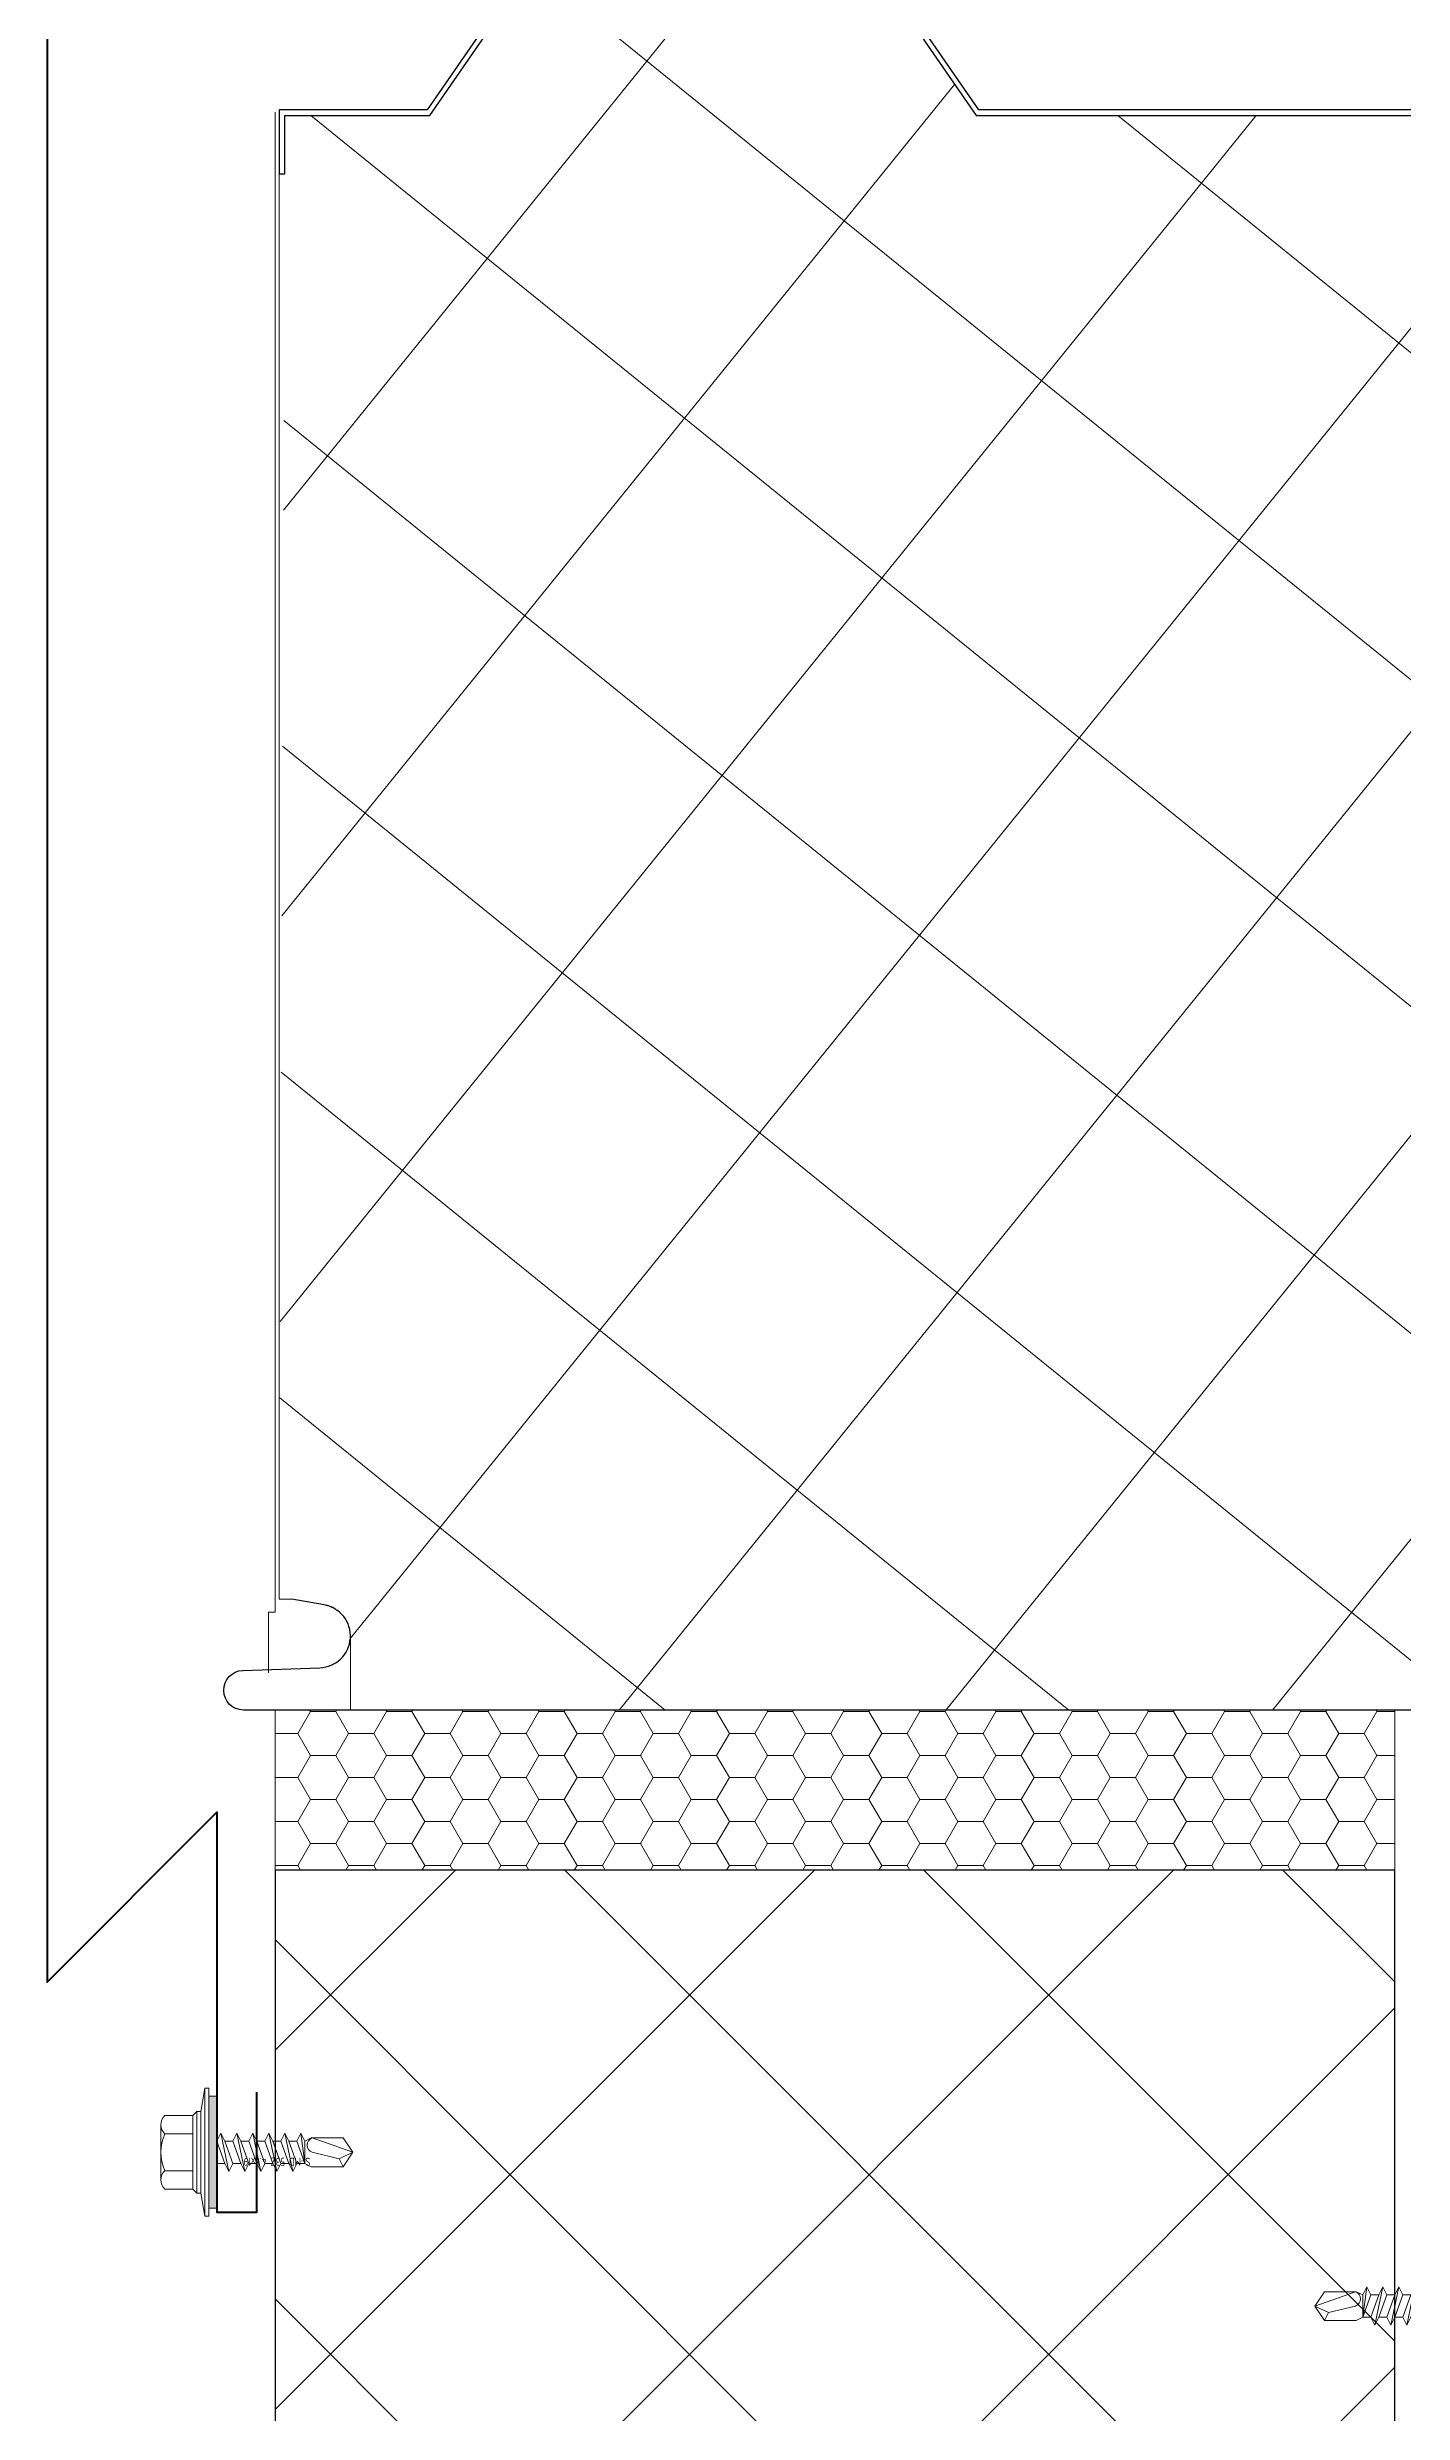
# Model space of a CAD drawing. Header units: millimetres. Extents: x -351329 to 406471, y -253833 to 111767.
# Drawn here: x -231137.2 to -230967.7, y -188485.3 to -188189.7 of the extents above; entities that cross this region are included whole.
import ezdxf

# ---------------------------------------------------------------- set-up
doc = ezdxf.new("R2010")
doc.units = ezdxf.units.MM
for name, color, linetype, lineweight in [('_Саморез', 12, 'Continuous', 9), ('_Сендвичи', 230, 'Continuous', 30), ('_Сендвичи кровля', 5, 'Continuous', 30), ('_Фасонные эл.', 7, 'Continuous', 40), ('выноска', 7, 'Continuous', 13), ('тонкие', 221, 'Continuous', 13)]:
    doc.layers.add(name, color=color, linetype=linetype, lineweight=lineweight)
doc.styles.add('GOST 2.304', font='CS_Gost2304.shx')
doc.dimstyles.new('SPDS', dxfattribs={"dimscale": 100, "dimtxt": 2.5, "dimasz": 2.5, "dimexe": 1.25, "dimexo": 0.625, "dimtad": 1, "dimdec": 0, "dimrnd": 0.001, "dimtxsty": 'GOST 2.304', "dimblk": 'OBLIQUE', "dimcen": 2.5, "dimdle": 2, "dimadec": 0, "dimazin": 2, "dimtfac": 0.75, "dimtdec": 0, "dimtmove": 1, "dimatfit": 3, "dimfxl": 1, "dimtolj": 1, "dimarcsym": 0})

# ---------------------------------------------------------------- blocks, each defined once
blk = doc.blocks.new('*D165')
at = {"layer": 'Defpoints', "color": 0, "transparency": 16777216}
for p in [(0, 2), (0, -17), (0, -17)]:
    blk.add_point(p, dxfattribs=at)
at = {"layer": 'Defpoints', "color": 0, "transparency": 16777216, "insert": (-1.18, -7.5), "char_height": 1, "attachment_point": 5, "rotation": 90, "style": 'GOST 2.304'}
blk.add_mtext('\\A1;S-MD 53Z 4.8х19', dxfattribs=at)
blk = doc.blocks.new('_Oblique')
at = {"layer": 'выноска', "color": 0, "lineweight": -2}
blk.add_line((-0.5, -0.5), (0.5, 0.5), dxfattribs=at)
blk = doc.blocks.new('Саморез HILTI S-MD 53Z')
at = {"layer": '_Саморез'}
blk.add_hatch(color=256, dxfattribs=at).paths.add_polyline_path([(-7, 0), (7, 0), (7, 1), (-7, 1)])
for p, q in [((-2.4, -1.5), (2.4, -0.5)), ((-2.4, -3.5), (2.4, -2.5)), ((-2.4, -5.5), (2.4, -4.5)), ((-2.4, -7.5), (2.4, -6.5)), ((-2.4, -9.5), (2.4, -8.5)), ((-1.4, -11), (2.4, -10.5)), ((1.4, -11), (-1.4, -11))]:
    blk.add_line(p, q, dxfattribs=at)
for points in [[(-4.6, 6.5), (-4.6, 3)], [(3.45, 7), (-3.45, 7)], [(-2.3, 3), (-2.3, 6.5)], [(2.3, 3), (2.3, 6.45)], [(4.6, 6.5), (4.6, 3)], [(-5.1, 2.5), (-4.6, 3), (4.6, 3), (5.1, 2.5), (-5.1, 2.5)], [(-8, 1.5), (-5.1, 2), (5.1, 2), (8, 1.5), (-8, 1.5)], [(-8, 1), (8, 1), (8, 1.5), (-8, 1.5), (-8, 1)], [(-5.1, 2), (-5.1, 2.5), (5.1, 2.5), (5.1, 2), (-5.1, 2)], [(-1.4, 0), (-1.4, -1)], [(-1.4, -1), (1.4, 0)], [(2.4, -0.5), (1.4, 0)], [(-2.4, -1.5), (-1.4, -1)], [(-2.4, -1.5), (-1.4, -2)], [(-1.4, -2), (1.4, -1)], [(-1.4, -2), (-1.4, -3)], [(-1.4, -3), (1.4, -2)], [(2.4, -0.5), (1.4, -1)], [(1.4, -1), (1.4, -2)], [(2.4, -2.5), (1.4, -2)], [(2.4, -2.5), (1.4, -3)], [(-2.4, -3.5), (-1.4, -3)], [(-2.4, -3.5), (-1.4, -4)], [(-2.4, -5.5), (-1.4, -5)], [(-2.4, -5.5), (-1.4, -6)], [(-1.4, -4), (1.4, -3)], [(-1.4, -4), (-1.4, -5)], [(-1.4, -5), (1.4, -4)], [(-1.4, -6), (1.4, -5)], [(1.4, -3), (1.4, -4)], [(2.4, -4.5), (1.4, -4)], [(2.4, -4.5), (1.4, -5)], [(1.4, -5), (1.4, -6)], [(-2.4, -7.5), (-1.4, -7)], [(-2.4, -7.5), (-1.4, -8)], [(-1.4, -6), (-1.4, -7)], [(-1.4, -7), (1.4, -6)], [(-1.4, -8), (1.4, -7)], [(-1.4, -8), (-1.4, -9)], [(-1.4, -9), (1.4, -8)], [(2.4, -6.5), (1.4, -6)], [(2.4, -6.5), (1.4, -7)], [(1.4, -7), (1.4, -8)], [(2.4, -8.5), (1.4, -8)], [(2.4, -8.5), (1.4, -9)], [(-2.4, -9.5), (-1.4, -9)], [(-2.4, -9.5), (-1.4, -10)], [(-1.4, -11), (-1.8, -11.8), (-1.8, -15.8)], [(-1.4, -10), (1.4, -9)], [(-1.4, -10), (-1.4, -11)], [(-1.4, -11), (1.4, -10)], [(1.4, -9), (1.4, -10)], [(2.4, -10.5), (1.4, -10)], [(2.4, -10.5), (1.4, -11)], [(1.4, -11), (1.8, -11.8), (1.8, -15.8)], [(-0.8, -15.3), (0, -11.9)], [(0, -17), (1.8, -11.9)], [(-1.8, -15.8), (-0.8, -15.3)], [(0, -17), (-1.8, -15.8)], [(-0.8, -15.3), (0, -17)], [(0, -17), (1.8, -15.8)]]:
    blk.add_lwpolyline(points, dxfattribs=at)
blk.add_lwpolyline([(-7, 0), (7, 0), (7, 1), (-7, 1)], close=True, dxfattribs=at)
for centre, radius, start, end in [((-3.45, 5.43), 1.57, 43.0029, 136.9971), ((0, 1.46), 5.54, 65.4705, 114.5295), ((3.45, 5.43), 1.57, 43.0029, 136.9971), ((0.9, -12.27), 0.975, 22.6199, 157.3801)]:
    blk.add_arc(centre, radius, start, end, dxfattribs=at)
at = {"layer": 'Defpoints'}
dim = blk.add_linear_dim(base=(0, -17), p1=(0, 2), p2=(0, -17), angle=90, text='S-MD 53Z 4.8х<>', dimstyle='SPDS', override={"dimscale": 1, "dimtxt": 1, "dimse1": 1, "dimse2": 1, "dimsd1": 1, "dimsd2": 1}, dxfattribs=at)
dim.commit()
dim.dimension.update_dxf_attribs({"geometry": '*D165', "text_midpoint": (-1.18, -7.5)})

msp = doc.modelspace()

# ---------------------------------------------------------------- hatches: boundary and pattern name
at = {"layer": 'тонкие', "ltscale": 10}
h = msp.add_hatch(dxfattribs=at)
h.set_pattern_fill('ANSI37', color=256, scale=10, angle=6)
h.set_pattern_definition([(51, (-267470.727, -156869.886), (-24.674384, 19.980922), []), (141, (-267470.727, -156869.886), (-19.980922, -24.674384), [])])
h.paths.add_polyline_path([(-230660.86, -188397.49), (-230661.86, -188397.24), (-230611.86, -188384.74), (-230636.86, -188378.49), (-230636.86, -188198.19), (-230771.03, -188198.19), (-230794.53, -188164.19), (-230815.83, -188164.19), (-230839.33, -188198.19), (-230912.85, -188198.19), (-230917.75, -188197.19), (-230942.61, -188197.19), (-230947.51, -188198.19), (-231021.03, -188198.19), (-231044.53, -188164.19), (-231065.83, -188164.19), (-231089.33, -188198.19), (-231107.48, -188198.19), (-231107.48, -188205.49), (-231108.18, -188383.63), (-231106.61, -188383.63), (-231102.54, -188384.35, -0.363949), (-231099.27, -188388.25), (-231099.27, -188397.49)])
h = msp.add_hatch(dxfattribs=at)
h.set_pattern_fill('HONEY', color=256)
h.set_pattern_definition([(0, (-267470.727, -156919.8863), (4.7625, 2.74963064), [3.175, -6.35]), (120, (-267470.727, -156919.8863), (-4.76249999, 2.74963066), [3.175, -6.35]), (60, (-267470.727, -156919.8863), (1e-08, 5.49926131), [-6.35, 3.175])])
h.paths.add_polyline_path([(-230968.68, -188397.49), (-231108.68, -188397.49), (-231108.68, -188417.49), (-230968.68, -188417.49)])
h = msp.add_hatch(dxfattribs=at)
h.set_pattern_fill('ANSI37', color=256, scale=10, angle=-90)
h.set_pattern_definition([(315, (-212759.61, -170539.963), (22.45064, 22.45064), []), (45, (-212759.61, -170539.963), (-22.45064, 22.45064), [])])
h.paths.add_polyline_path([(-231032.43, -188722.59), (-231026.18, -188697.59), (-230968.68, -188697.59), (-230968.68, -188417.49), (-231108.68, -188417.49), (-231108.68, -188697.59), (-231051.18, -188697.59), (-231044.93, -188672.59)])

# ---------------------------------------------------------------- linework, layer by layer
at = {"layer": '_Сендвичи', "ltscale": 10}
msp.add_lwpolyline([(-230968.68, -188697.59), (-230968.68, -188417.49), (-231108.68, -188417.49), (-231108.68, -188697.59)], dxfattribs=at)
at = {"layer": '_Сендвичи кровля', "color": 7}
for points in [[(-231066.18, -188163.49), (-231089.68, -188197.49), (-231108.18, -188197.49), (-231108.18, -188205.49), (-231107.48, -188205.49), (-231107.48, -188198.19), (-231089.33, -188198.19), (-231065.83, -188164.19)], [(-230816.18, -188163.49), (-230839.68, -188197.49), (-230912.78, -188197.49), (-230917.68, -188196.49), (-230942.68, -188196.49), (-230947.58, -188197.49), (-231020.68, -188197.49), (-231044.18, -188163.49)], [(-231044.53, -188164.19), (-231021.03, -188198.19), (-230947.51, -188198.19), (-230942.61, -188197.19), (-230917.75, -188197.19), (-230912.85, -188198.19), (-230839.33, -188198.19), (-230815.83, -188164.19)]]:
    msp.add_lwpolyline(points, dxfattribs=at)
at = {"layer": '_Сендвичи кровля', "color": 7, "lineweight": 13, "ltscale": 2.5}
msp.add_lwpolyline([(-231108.68, -188197.78), (-231108.68, -188385.27), (-231109.53, -188385.27), (-231109.53, -188392.84), (-231109.53, -188385.27), (-231108.68, -188385.27)], close=True, dxfattribs=at)
at = {"layer": '_Сендвичи кровля', "color": 7, "lineweight": 13}
msp.add_lwpolyline([(-231108.18, -188205.49), (-231108.18, -188383.63), (-231106.61, -188383.63), (-231102.54, -188384.35, -0.363949), (-231099.27, -188388.25), (-231099.27, -188397.49)], format="xyb", dxfattribs=at)
at = {"layer": '_Сендвичи кровля', "color": 7}
msp.add_lwpolyline([(-230660.86, -188397.49), (-231112.64, -188397.49, -0.982697), (-231112.72, -188392.54), (-231103.09, -188392.2, 0.900404), (-231102.54, -188384.35), (-231106.61, -188383.63)], format="xyb", dxfattribs=at)
at = {"layer": '_Фасонные эл.', "ltscale": 10}
msp.add_lwpolyline([(-230869.5, -188186.24), (-230858.9, -188196.84), (-230855.36, -188193.31), (-230887.18, -188161.49), (-231137.18, -188161.49), (-231137.18, -188431.49), (-231115.97, -188410.27), (-231115.97, -188460.27), (-231110.97, -188460.27), (-231110.97, -188445.27)], dxfattribs=at)
at = {"layer": 'тонкие', "ltscale": 10}
for p, q in [((-231108.68, -188417.49), (-231108.68, -188397.49)), ((-230968.68, -188417.49), (-230968.68, -188397.49))]:
    msp.add_line(p, q, dxfattribs=at)

# ---------------------------------------------------------------- block references
at = {"layer": '_Фасонные эл.', "ltscale": 10, "rotation": 90.00000000000001}
msp.add_blockref('Саморез HILTI S-MD 53Z', (-231115.97, -188452.77), dxfattribs=at)
at = {"layer": '_Фасонные эл.', "ltscale": 10, "xscale": -1, "rotation": 270}
msp.add_blockref('Саморез HILTI S-MD 53Z', (-230961.68, -188471.99), dxfattribs=at)

doc.saveas('drawing.dxf')
